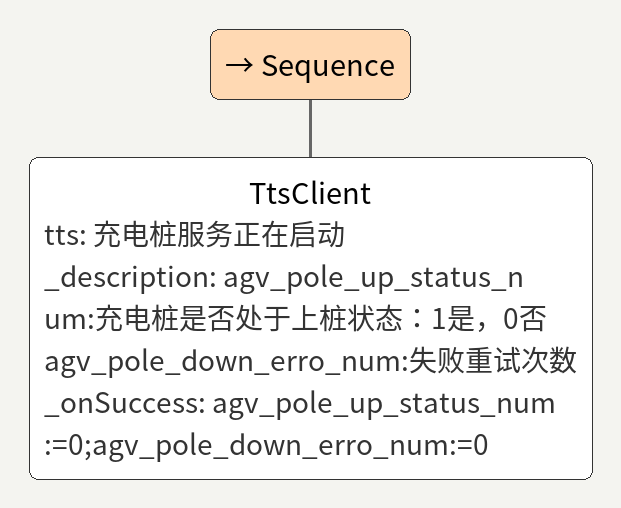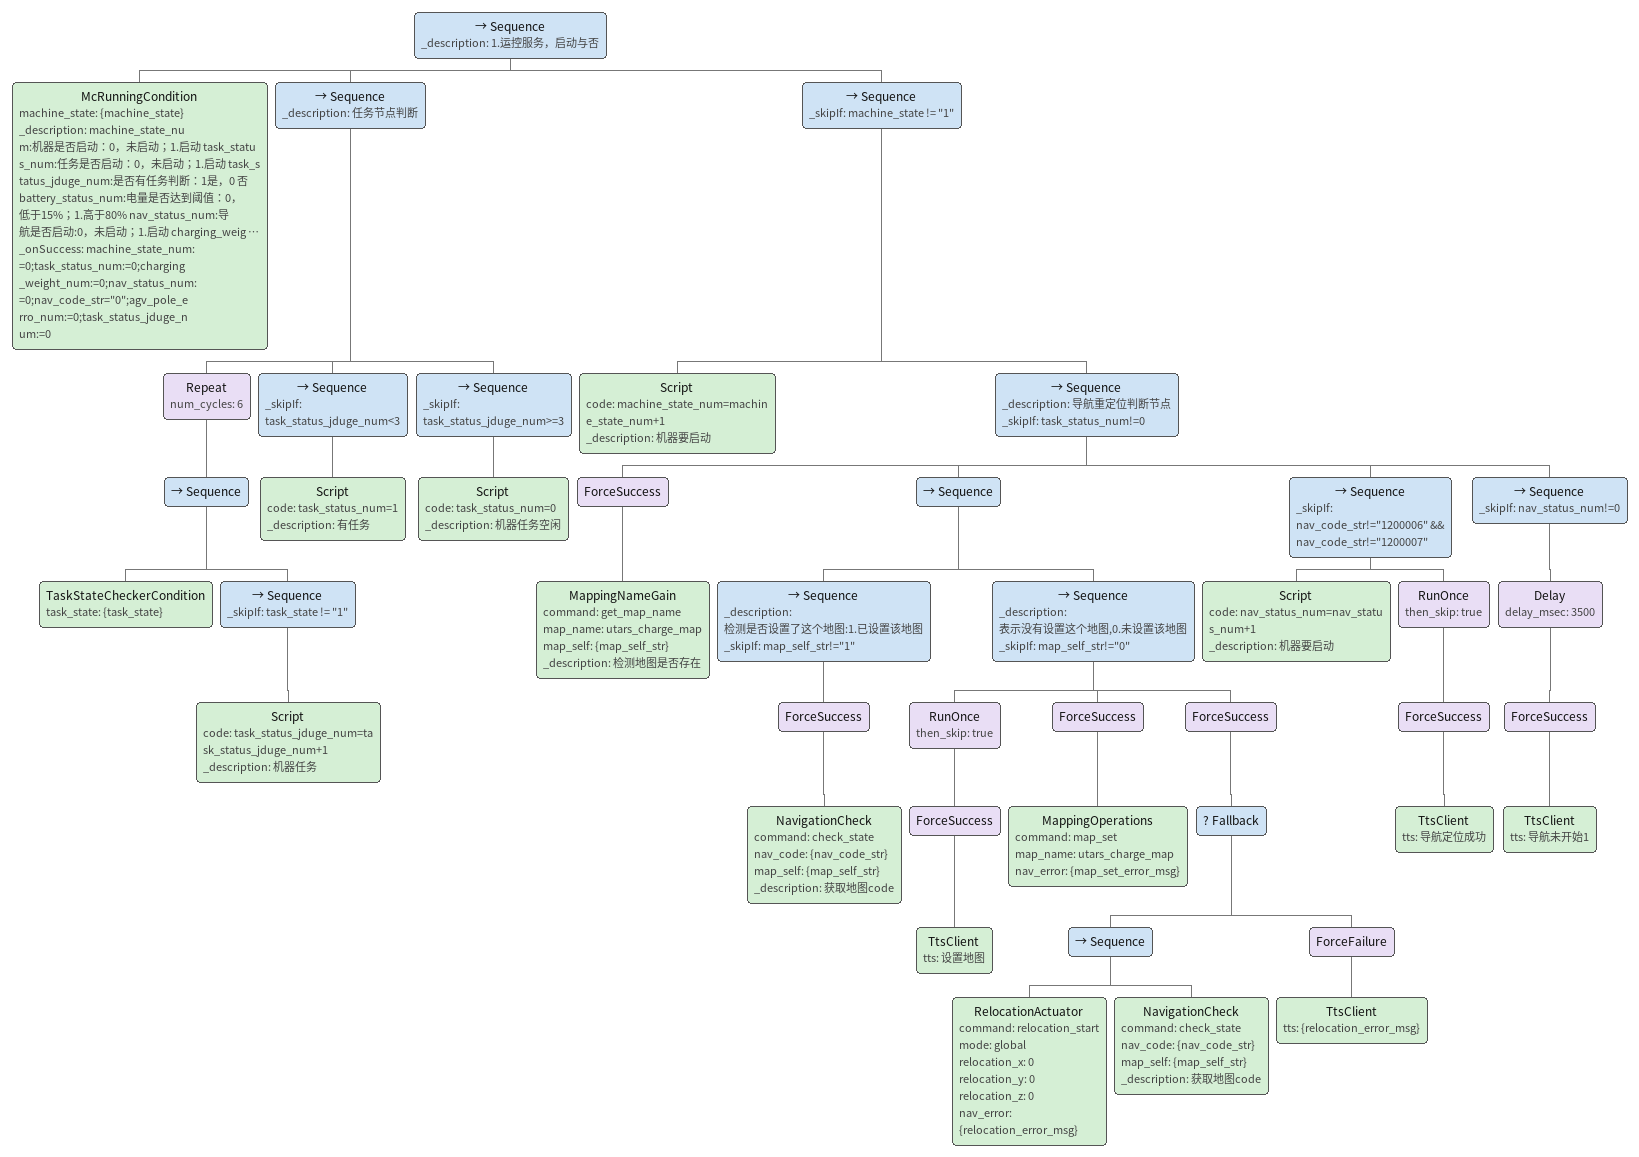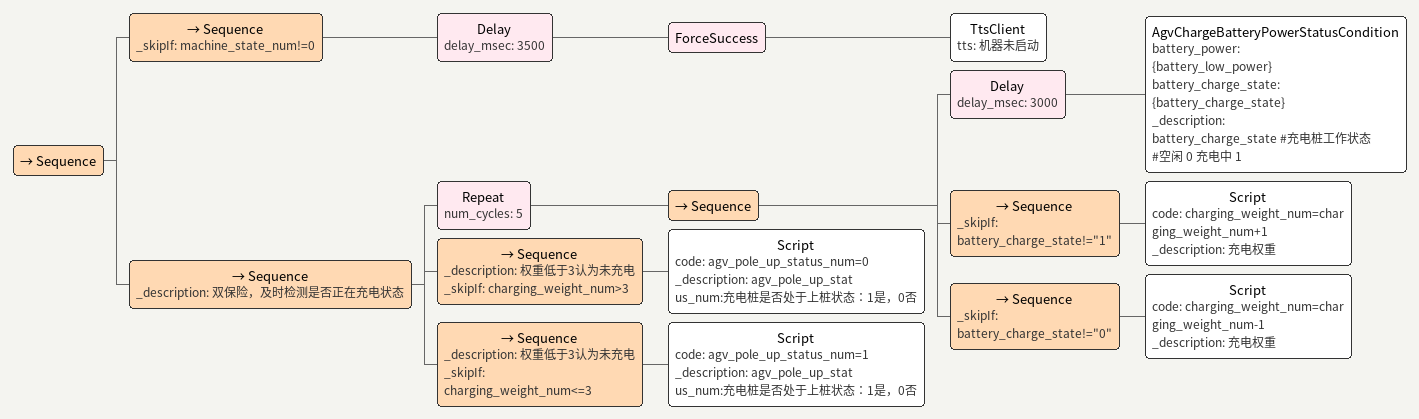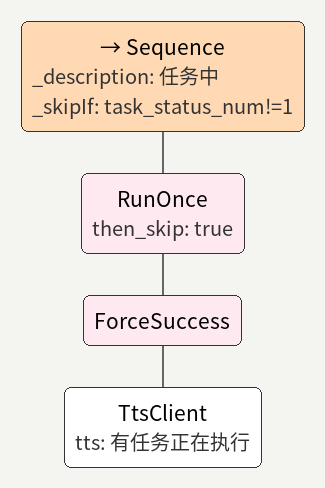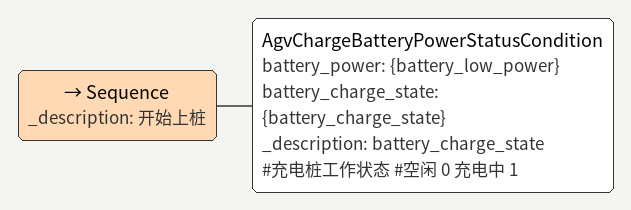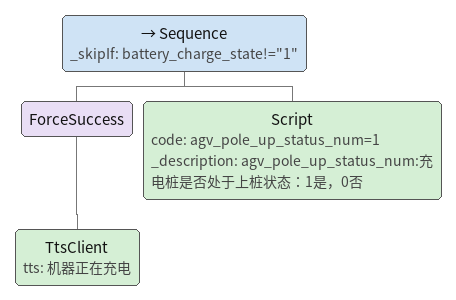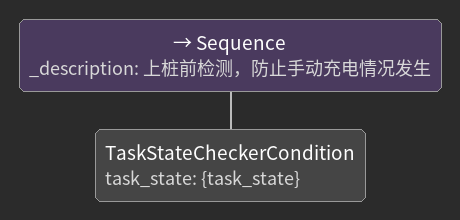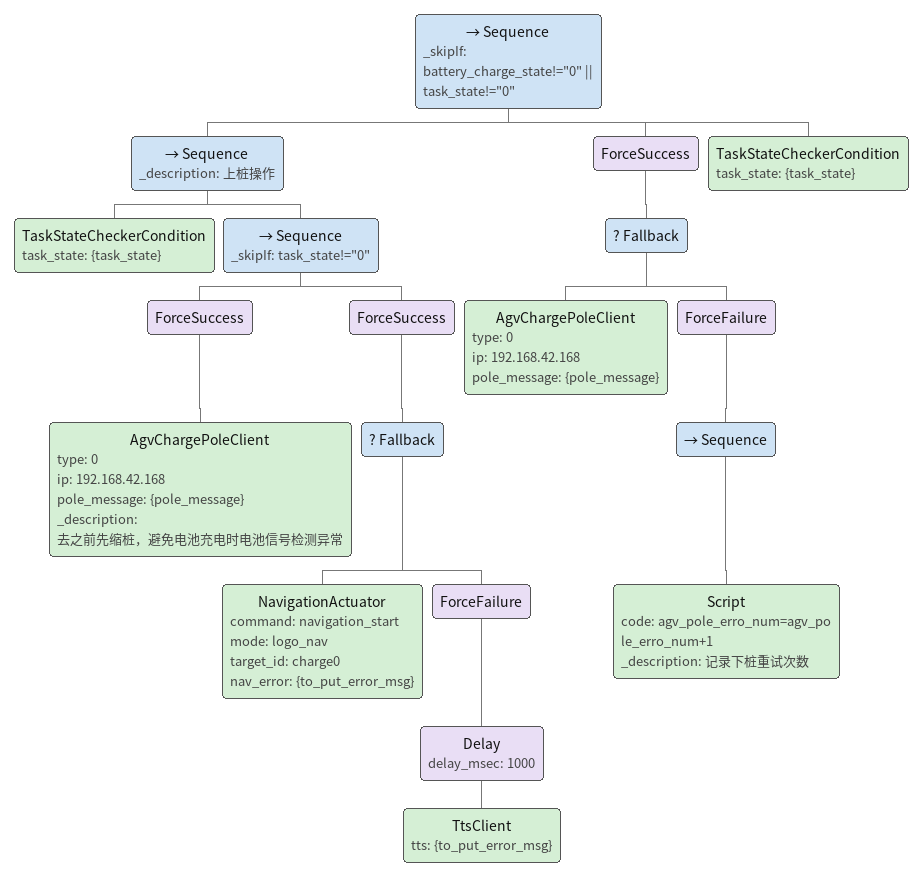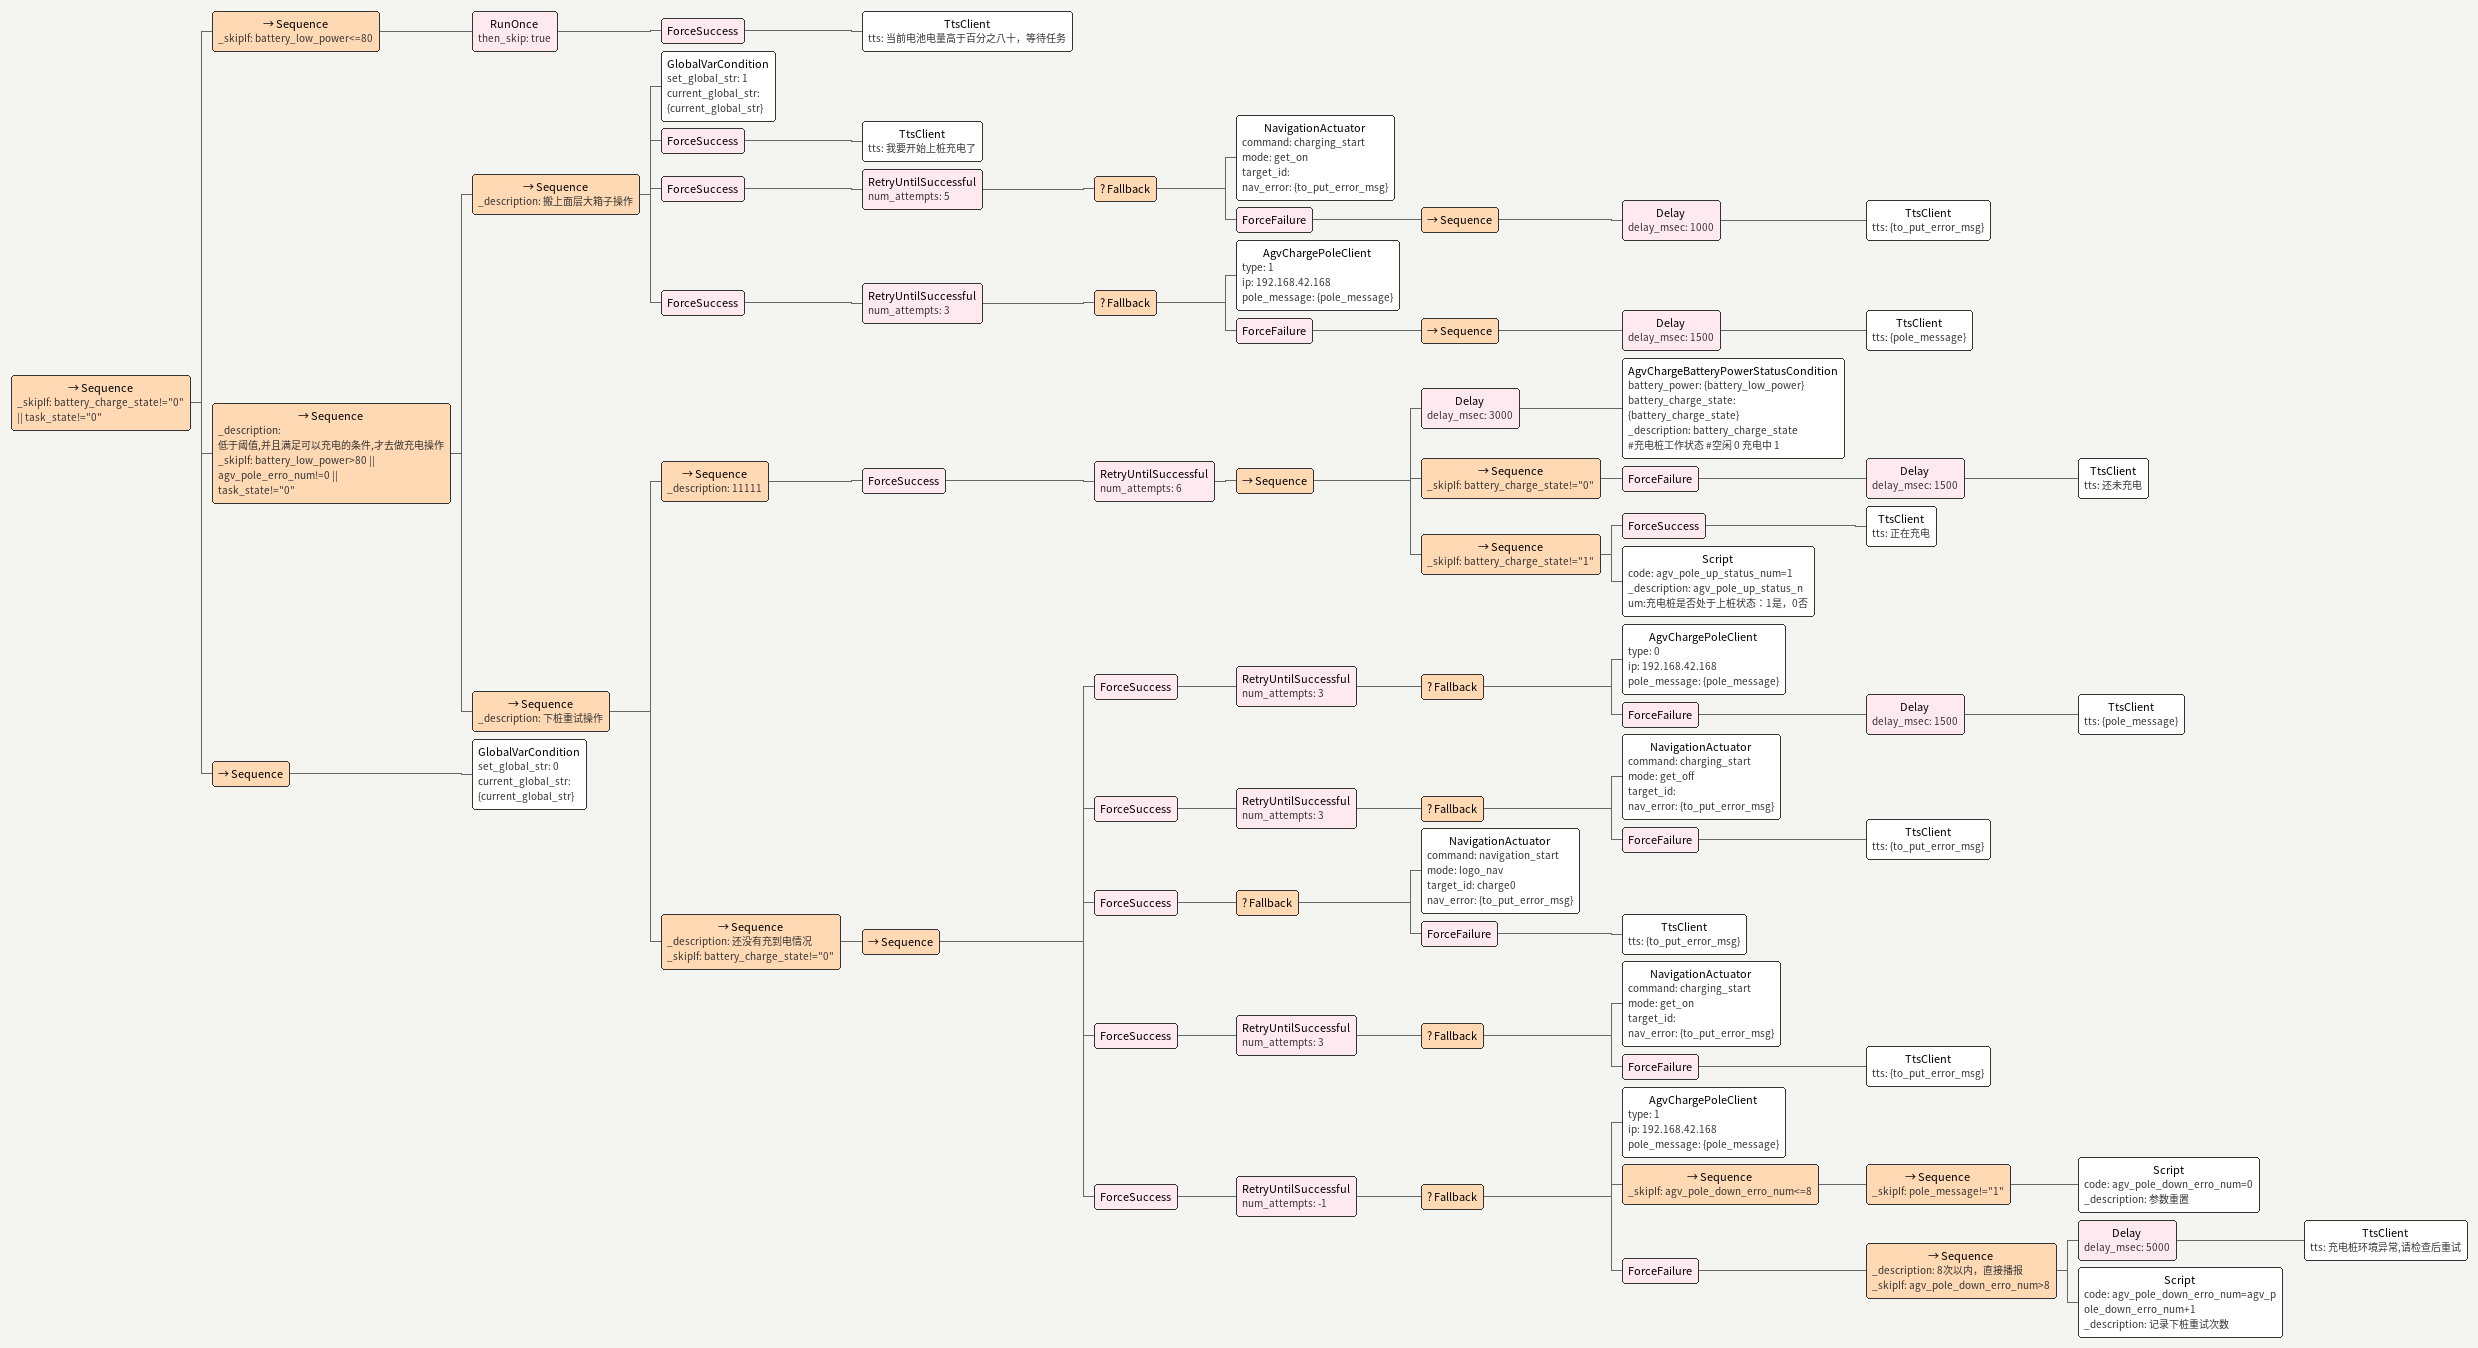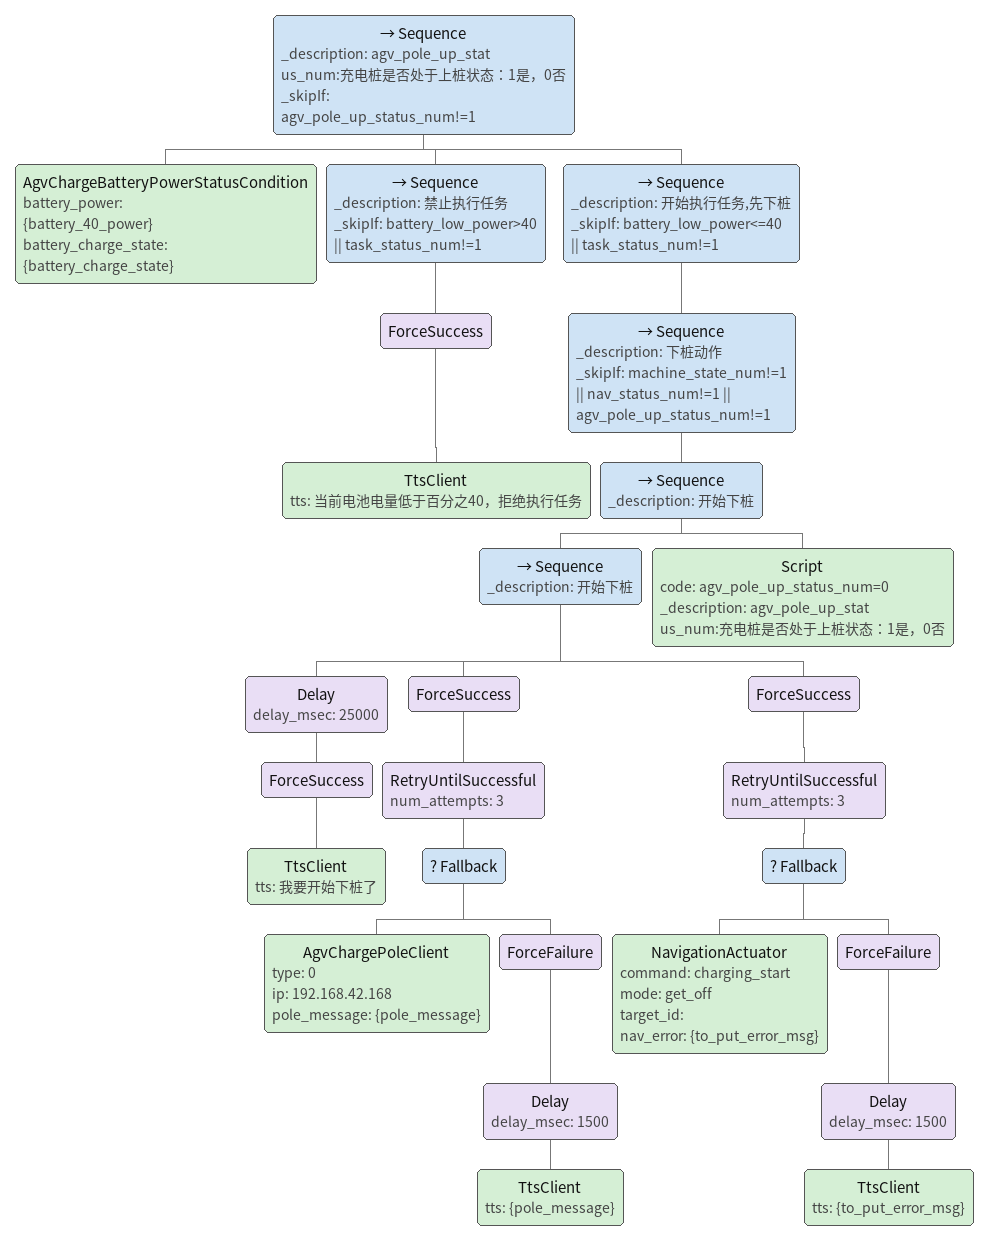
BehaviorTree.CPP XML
<Sequence>
        <TtsClient tts="充电桩服务正在启动" _description="agv_pole_up_status_num:充电桩是否处于上桩状态：1是，0否
agv_pole_down_erro_num:失败重试次数" _onSuccess="agv_pole_up_status_num:=0;agv_pole_down_erro_num:=0"/>
      </Sequence>

<Sequence _description="1.运控服务，启动与否">
                <McRunningCondition machine_state="{machine_state}" _description="machine_state_num:机器是否启动：0，未启动；1.启动
task_status_num:任务是否启动：0，未启动；1.启动
task_status_jduge_num:是否有任务判断：1是，0 否
battery_status_num:电量是否达到阈值：0，低于15%；1.高于80%
nav_status_num:导航是否启动:0，未启动；1.启动
charging_weight_num:充电权重，权重超过3认为在充电
agv_pole_erro_num:充电桩是否正常,0正常，1.异常" _onSuccess="machine_state_num:=0;task_status_num:=0;charging_weight_num:=0;nav_status_num:=0;nav_code_str=&quot;0&quot;;agv_pole_erro_num:=0;task_status_jduge_num:=0"/>
                <Sequence _description="任务节点判断">
                  <Repeat num_cycles="6">
                    <Sequence>
                      <TaskStateCheckerCondition task_state="{task_state}"/>
                      <Sequence _skipIf="task_state != &quot;1&quot;">
                        <Script code="task_status_jduge_num=task_status_jduge_num+1" _description="机器任务"/>
                      </Sequence>
                    </Sequence>
                  </Repeat>
                  <Sequence _skipIf="task_status_jduge_num&lt;3">
                    <Script code="task_status_num=1" _description="有任务"/>
                  </Sequence>
                  <Sequence _skipIf="task_status_jduge_num>=3">
                    <Script code="task_status_num=0" _description="机器任务空闲"/>
                  </Sequence>
                </Sequence>
                <Sequence _skipIf="machine_state != &quot;1&quot;">
                  <Script code="machine_state_num=machine_state_num+1" _description="机器要启动"/>
                  <Sequence _description="导航重定位判断节点" _skipIf="task_status_num!=0">
                    <ForceSuccess>
                      <MappingNameGain command="get_map_name" map_name="utars_charge_map" map_self="{map_self_str}" _description="检测地图是否存在"/>
                    </ForceSuccess>
                    <Sequence>
                      <Sequence _description="检测是否设置了这个地图:1.已设置该地图" _skipIf="map_self_str!=&quot;1&quot;">
                        <ForceSuccess>
                          <NavigationCheck command="check_state" nav_code="{nav_code_str}" map_self="{map_self_str}" _description="获取地图code"/>
                        </ForceSuccess>
                      </Sequence>
                      <Sequence _description="表示没有设置这个地图,0.未设置该地图" _skipIf="map_self_str!=&quot;0&quot;">
                        <RunOnce then_skip="true">
                          <ForceSuccess>
                            <TtsClient tts="设置地图"/>
                          </ForceSuccess>
                        </RunOnce>
                        <ForceSuccess>
                          <MappingOperations command="map_set" map_name="utars_charge_map" nav_error="{map_set_error_msg}"/>
                        </ForceSuccess>
                        <ForceSuccess>
                          <Fallback>
                            <Sequence>
                              <RelocationActuator command="relocation_start" mode="global" relocation_x="0" relocation_y="0" relocation_z="0" nav_error="{relocation_error_msg}"/>
                              <NavigationCheck command="check_state" nav_code="{nav_code_str}" map_self="{map_self_str}" _description="获取地图code"/>
                            </Sequence>
                            <ForceFailure>
                              <TtsClient tts="{relocation_error_msg}"/>
                            </ForceFailure>
                          </Fallback>
                        </ForceSuccess>
                      </Sequence>
                    </Sequence>
                    <Sequence _skipIf="nav_code_str!=&quot;1200006&quot; &amp;&amp; nav_code_str!=&quot;1200007&quot; ">
                      <Script code="nav_status_num=nav_status_num+1" _description="机器要启动"/>
                      <RunOnce then_skip="true">
                        <ForceSuccess>
                          <TtsClient tts="导航定位成功"/>
                        </ForceSuccess>
                      </RunOnce>
                    </Sequence>
                    <Sequence _skipIf="nav_status_num!=0">
                      <Delay delay_msec="3500">
                        <ForceSuccess>
                          <TtsClient tts="导航未开始1"/>
                        </ForceSuccess>
                      </Delay>
                    </Sequence>
                  </Sequence>
                </Sequence>
              </Sequence>

<Sequence>
  <Sequence _skipIf="machine_state_num!=0">
    <Delay delay_msec="3500">
      <ForceSuccess>
        <TtsClient tts="机器未启动"/>
      </ForceSuccess>
    </Delay>
  </Sequence>
  <Sequence _description="双保险，及时检测是否正在充电状态">
    <Repeat num_cycles="5">
      <Sequence>
        <Delay delay_msec="3000">
          <AgvChargeBatteryPowerStatusCondition battery_power="{battery_low_power}" battery_charge_state="{battery_charge_state}" _description="battery_charge_state #充电桩工作状态  #空闲 0  充电中 1"/>
        </Delay>
        <Sequence _skipIf="battery_charge_state!=&quot;1&quot;">
          <Script code="charging_weight_num=charging_weight_num+1" _description="充电权重"/>
        </Sequence>
        <Sequence _skipIf="battery_charge_state!=&quot;0&quot;">
          <Script code="charging_weight_num=charging_weight_num-1" _description="充电权重"/>
        </Sequence>
      </Sequence>
    </Repeat>
    <Sequence _description="权重低于3认为未充电" _skipIf="charging_weight_num>3">
      <Script code="agv_pole_up_status_num=0" _description="agv_pole_up_status_num:充电桩是否处于上桩状态：1是，0否"/>
    </Sequence>
    <Sequence _description="权重低于3认为未充电" _skipIf="charging_weight_num&lt;=3">
      <Script code="agv_pole_up_status_num=1" _description="agv_pole_up_status_num:充电桩是否处于上桩状态：1是，0否"/>
    </Sequence>
  </Sequence>
</Sequence>

<Sequence _description="任务中" _skipIf="task_status_num!=1">
  <RunOnce then_skip="true">
    <ForceSuccess>
      <TtsClient tts="有任务正在执行"/>
    </ForceSuccess>
  </RunOnce>
</Sequence>

<Sequence _description="开始上桩">
  <AgvChargeBatteryPowerStatusCondition battery_power="{battery_low_power}" battery_charge_state="{battery_charge_state}" _description="battery_charge_state #充电桩工作状态  #空闲 0  充电中 1"/>
</Sequence>

<Sequence _skipIf="battery_charge_state!=&quot;1&quot;">
  <ForceSuccess>
    <TtsClient tts="机器正在充电"/>
  </ForceSuccess>
  <Script code="agv_pole_up_status_num=1" _description="agv_pole_up_status_num:充电桩是否处于上桩状态：1是，0否"/>
</Sequence>

<Sequence _description="上桩前检测，防止手动充电情况发生">
  <TaskStateCheckerCondition task_state="{task_state}"/>
</Sequence>

<Sequence _skipIf="battery_charge_state!=&quot;0&quot; || task_state!=&quot;0&quot;">
  <Sequence _description="上桩操作">
    <TaskStateCheckerCondition task_state="{task_state}"/>
    <Sequence _skipIf="task_state!=&quot;0&quot;">
      <ForceSuccess>
        <AgvChargePoleClient type="0" ip="192.168.42.168" pole_message="{pole_message}" _description="去之前先缩桩，避免电池充电时电池信号检测异常"/>
      </ForceSuccess>
      <ForceSuccess>
        <Fallback>
          <NavigationActuator command="navigation_start" mode="logo_nav" target_id="charge0" nav_error="{to_put_error_msg}"/>
          <ForceFailure>
            <Delay delay_msec="1000">
              <TtsClient tts="{to_put_error_msg}"/>
            </Delay>
          </ForceFailure>
        </Fallback>
      </ForceSuccess>
    </Sequence>
  </Sequence>
  <ForceSuccess>
    <Fallback>
      <AgvChargePoleClient type="0" ip="192.168.42.168" pole_message="{pole_message}"/>
      <ForceFailure>
        <Sequence>
          <Script code="agv_pole_erro_num=agv_pole_erro_num+1" _description="记录下桩重试次数"/>
        </Sequence>
      </ForceFailure>
    </Fallback>
  </ForceSuccess>
  <TaskStateCheckerCondition task_state="{task_state}"/>
</Sequence>

<Sequence _skipIf="battery_charge_state!=&quot;0&quot; || task_state!=&quot;0&quot;">
  <Sequence _skipIf="battery_low_power&lt;=80">
    <RunOnce then_skip="true">
      <ForceSuccess>
        <TtsClient tts="当前电池电量高于百分之八十，等待任务"/>
      </ForceSuccess>
    </RunOnce>
  </Sequence>
  <Sequence _description="低于阈值,并且满足可以充电的条件,才去做充电操作" _skipIf="battery_low_power>80 || agv_pole_erro_num!=0  || task_state!=&quot;0&quot;">
    <Sequence _description="搬上面层大箱子操作">
      <GlobalVarCondition set_global_str="1" current_global_str="{current_global_str}"/>
      <ForceSuccess>
        <TtsClient tts="我要开始上桩充电了"/>
      </ForceSuccess>
      <ForceSuccess>
        <RetryUntilSuccessful num_attempts="5">
          <Fallback>
            <NavigationActuator command="charging_start" mode="get_on" target_id="" nav_error="{to_put_error_msg}"/>
            <ForceFailure>
              <Sequence>
                <Delay delay_msec="1000">
                  <TtsClient tts="{to_put_error_msg}"/>
                </Delay>
              </Sequence>
            </ForceFailure>
          </Fallback>
        </RetryUntilSuccessful>
      </ForceSuccess>
      <ForceSuccess>
        <RetryUntilSuccessful num_attempts="3">
          <Fallback>
            <AgvChargePoleClient type="1" ip="192.168.42.168" pole_message="{pole_message}"/>
            <ForceFailure>
              <Sequence>
                <Delay delay_msec="1500">
                  <TtsClient tts="{pole_message}"/>
                </Delay>
              </Sequence>
            </ForceFailure>
          </Fallback>
        </RetryUntilSuccessful>
      </ForceSuccess>
    </Sequence>
    <Sequence _description="下桩重试操作">
      <Sequence _description="11111">
        <ForceSuccess>
          <RetryUntilSuccessful num_attempts="6">
            <Sequence>
              <Delay delay_msec="3000">
                <AgvChargeBatteryPowerStatusCondition battery_power="{battery_low_power}" battery_charge_state="{battery_charge_state}" _description="battery_charge_state #充电桩工作状态  #空闲 0  充电中 1"/>
              </Delay>
              <Sequence _skipIf="battery_charge_state!=&quot;0&quot;">
                <ForceFailure>
                  <Delay delay_msec="1500">
                    <TtsClient tts="还未充电"/>
                  </Delay>
                </ForceFailure>
              </Sequence>
              <Sequence _skipIf="battery_charge_state!=&quot;1&quot;">
                <ForceSuccess>
                  <TtsClient tts="正在充电"/>
                </ForceSuccess>
                <Script code="agv_pole_up_status_num=1" _description="agv_pole_up_status_num:充电桩是否处于上桩状态：1是，0否"/>
              </Sequence>
            </Sequence>
          </RetryUntilSuccessful>
        </ForceSuccess>
      </Sequence>
      <Sequence _description="还没有充到电情况" _skipIf="battery_charge_state!=&quot;0&quot;">
        <Sequence>
          <ForceSuccess>
            <RetryUntilSuccessful num_attempts="3">
              <Fallback>
                <AgvChargePoleClient type="0" ip="192.168.42.168" pole_message="{pole_message}"/>
                <ForceFailure>
                  <Delay delay_msec="1500">
                    <TtsClient tts="{pole_message}"/>
                  </Delay>
                </ForceFailure>
              </Fallback>
            </RetryUntilSuccessful>
          </ForceSuccess>
          <ForceSuccess>
            <RetryUntilSuccessful num_attempts="3">
              <Fallback>
                <NavigationActuator command="charging_start" mode="get_off" target_id="" nav_error="{to_put_error_msg}"/>
                <ForceFailure>
                  <TtsClient tts="{to_put_error_msg}"/>
                </ForceFailure>
              </Fallback>
            </RetryUntilSuccessful>
          </ForceSuccess>
          <ForceSuccess>
            <Fallback>
              <NavigationActuator command="navigation_start" mode="logo_nav" target_id="charge0" nav_error="{to_put_error_msg}"/>
              <ForceFailure>
                <TtsClient tts="{to_put_error_msg}"/>
              </ForceFailure>
            </Fallback>
          </ForceSuccess>
          <ForceSuccess>
            <RetryUntilSuccessful num_attempts="3">
              <Fallback>
                <NavigationActuator command="charging_start" mode="get_on" target_id="" nav_error="{to_put_error_msg}"/>
                <ForceFailure>
                  <TtsClient tts="{to_put_error_msg}"/>
                </ForceFailure>
              </Fallback>
            </RetryUntilSuccessful>
          </ForceSuccess>
          <ForceSuccess>
            <RetryUntilSuccessful num_attempts="-1">
              <Fallback>
                <AgvChargePoleClient type="1" ip="192.168.42.168" pole_message="{pole_message}"/>
                <Sequence _skipIf="agv_pole_down_erro_num&lt;=8">
                  <Sequence _skipIf="pole_message!=&quot;1&quot;">
                    <Script code="agv_pole_down_erro_num=0" _description="参数重置"/>
                  </Sequence>
                </Sequence>
                <ForceFailure>
                  <Sequence _description="8次以内，直接播报" _skipIf="agv_pole_down_erro_num>8">
                    <Delay delay_msec="5000">
                      <TtsClient tts="充电桩环境异常,请检查后重试"/>
                    </Delay>
                    <Script code="agv_pole_down_erro_num=agv_pole_down_erro_num+1" _description="记录下桩重试次数"/>
                  </Sequence>
                </ForceFailure>
              </Fallback>
            </RetryUntilSuccessful>
          </ForceSuccess>
        </Sequence>
      </Sequence>
    </Sequence>
  </Sequence>
  <Sequence>
    <GlobalVarCondition set_global_str="0" current_global_str="{current_global_str}"/>
  </Sequence>
</Sequence>

<Sequence _description="agv_pole_up_status_num:充电桩是否处于上桩状态：1是，0否" _skipIf="agv_pole_up_status_num!=1">
  <AgvChargeBatteryPowerStatusCondition battery_power="{battery_40_power}" battery_charge_state="{battery_charge_state}"/>
  <Sequence _description="禁止执行任务" _skipIf="battery_low_power>40 || task_status_num!=1">
    <ForceSuccess>
      <TtsClient tts="当前电池电量低于百分之40，拒绝执行任务"/>
    </ForceSuccess>
  </Sequence>
  <Sequence _description="开始执行任务,先下桩" _skipIf="battery_low_power&lt;=40 || task_status_num!=1">
    <Sequence _description="下桩动作" _skipIf="machine_state_num!=1 || nav_status_num!=1 || agv_pole_up_status_num!=1">
      <Sequence _description="开始下桩">
        <Sequence _description="开始下桩">
          <Delay delay_msec="25000">
            <ForceSuccess>
              <TtsClient tts="我要开始下桩了"/>
            </ForceSuccess>
          </Delay>
          <ForceSuccess>
            <RetryUntilSuccessful num_attempts="3">
              <Fallback>
                <AgvChargePoleClient type="0" ip="192.168.42.168" pole_message="{pole_message}"/>
                <ForceFailure>
                  <Delay delay_msec="1500">
                    <TtsClient tts="{pole_message}"/>
                  </Delay>
                </ForceFailure>
              </Fallback>
            </RetryUntilSuccessful>
          </ForceSuccess>
          <ForceSuccess>
            <RetryUntilSuccessful num_attempts="3">
              <Fallback>
                <NavigationActuator command="charging_start" mode="get_off" target_id="" nav_error="{to_put_error_msg}"/>
                <ForceFailure>
                  <Delay delay_msec="1500">
                    <TtsClient tts="{to_put_error_msg}"/>
                  </Delay>
                </ForceFailure>
              </Fallback>
            </RetryUntilSuccessful>
          </ForceSuccess>
        </Sequence>
        <Script code="agv_pole_up_status_num=0" _description="agv_pole_up_status_num:充电桩是否处于上桩状态：1是，0否"/>
      </Sequence>
    </Sequence>
  </Sequence>
</Sequence>
